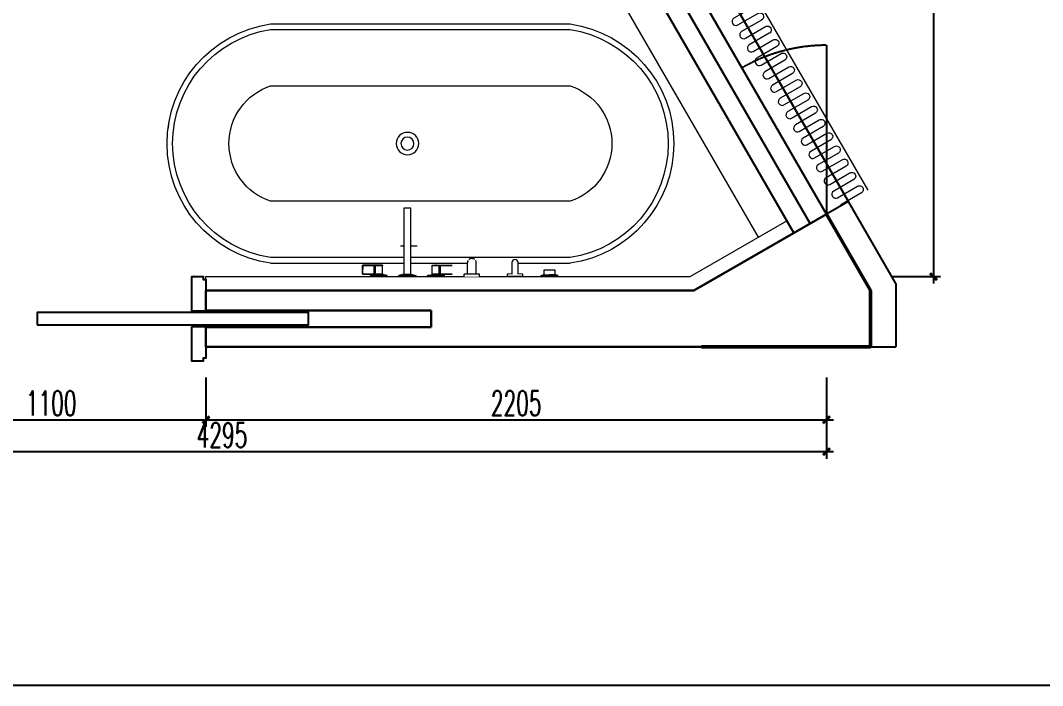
# Model space of a CAD drawing. Header units: inches. Extents: x 24920 to 61775, y 10942 to 38819.
# Drawn here: x 50175 to 53806, y 10942 to 13304 of the extents above; entities that cross this region are included whole.
import ezdxf

# ---------------------------------------------------------------- set-up
doc = ezdxf.new("R2010")
doc.units = ezdxf.units.IN
doc.header["$MEASUREMENT"] = 0
doc.header["$PDMODE"] = 1
for name, pattern in [('A02-03-G-MAIN-A4_B户型_设计区$0$DASH', [0.35, 0.25, -0.1]), ('DOT', [6.35, 0, -6.35]), ('DURCHGEHEND', [0])]:
    doc.linetypes.add(name, pattern=pattern)
for name, color, linetype, lineweight in [('002 Ex Walls', 3, 'Continuous', 30), ('012 New Walls', 2, 'Continuous', 30), ('015 Wall Finish 01', 8, 'Continuous', 9), ('032 Sanitry Ware', 1, 'Continuous', 5), ('041 Funiture Freestanding', 1, 'Continuous', 5), ('S10-G-WACO-A4栋墙柱SF_设计区$0$G_COL（墙柱）', 4, 'Continuous', 50), ('WALL-UNIT', 1, 'Continuous', 15)]:
    doc.layers.add(name, color=color, linetype=linetype, lineweight=lineweight)
for name, color, linetype in [('A02-03-G-MAIN-A4_B户型_设计区$0$A_FLOR(边缘)', 1, 'Continuous'), ('A02-03-G-MAIN-A4_B户型_设计区$0$A_HDWR(配件)', 1, 'Continuous'), ('A02-03-G-MAIN-A4_B户型_设计区$0$A_WINDOW(窗)', 1, 'Continuous')]:
    doc.layers.add(name, color=color, linetype=linetype)
doc.styles.add('DIM', font='simplex.shx', dxfattribs={"width": 0.6, "bigfont": 'extfont.shx'})
doc.dimstyles.new('1比25', dxfattribs={"dimscale": 25, "dimtxt": 3.5, "dimasz": 1, "dimexe": 1, "dimexo": 1, "dimgap": 0.6, "dimtad": 1, "dimdec": 0, "dimrnd": 5, "dimzin": 0, "dimdsep": 46, "dimtxsty": 'DIM', "dimblk": 'ARCHTICK', "dimcen": 0.09, "dimdle": 1, "dimclrd": 1, "dimclre": 1, "dimclrt": 1, "dimadec": 0, "dimazin": 0, "dimtfac": 1, "dimtdec": 0, "dimtix": 1, "dimtmove": 2, "dimatfit": 3, "dimldrblk": '引线箭头（自定义）', "dimfxl": 0, "dimtolj": 1, "dimtzin": 0, "dimarcsym": 0})

# ---------------------------------------------------------------- blocks, each defined once
blk = doc.blocks.new('A02-03-G-MAIN-A4_B户型_设计区$0$20200214.09120144')
at = {"layer": 'WALL-UNIT'}
blk.add_lwpolyline([(600, 119.6), (0, 119.6)], dxfattribs=at)
blk.add_lwpolyline([(600, 6.6, -0.762197), (574.7, 13.6), (574.7, 95.6, 1), (547.5, 95.6), (547.5, 13.6, -1), (520.3, 13.6), (520.3, 95.6, 1), (493.1, 95.6), (493.1, 13.6, -1), (465.9, 13.6), (465.9, 95.6, 1), (438.7, 95.6), (438.7, 13.6, -1), (411.5, 13.6), (411.5, 95.6, 1), (384.3, 95.6), (384.3, 13.6, -1), (357.1, 13.6), (357.1, 95.6, 1), (329.9, 95.6), (329.9, 13.6, -1), (302.7, 13.6), (302.7, 95.6, 1), (275.5, 95.6), (275.5, 13.6, -1), (248.3, 13.6), (248.3, 95.6, 1), (221.1, 95.6), (221.1, 13.6, -1), (193.9, 13.6), (193.9, 95.6, 1), (166.7, 95.6), (166.7, 13.6, -1), (139.5, 13.6), (139.5, 95.6, 1), (112.3, 95.6), (112.3, 13.6, -1), (85.1, 13.6), (85.1, 95.6, 1), (57.9, 95.6), (57.9, 13.6, -1), (30.7, 13.6), (30.7, 95.6, 1), (3.5, 95.6), (3.5, 13.6, -0.185846), (0, 4.5, -0.185846)], format="xyb", dxfattribs=at)
blk = doc.blocks.new('agape vieques bathub_plan')
at = {"linetype": 'DOT', "lineweight": 0, "ltscale": 80}
blk.add_wipeout([(25796.9, -45364.4), (24732.7, -45364.4), (24694.6, -45366.3), (24659.6, -45381.6), (24623.7, -45395.3), (24590.6, -45411.3), (24559.3, -45429.9), (24526.6, -45453.5), (24501.2, -45475.4), (24473.7, -45503.5), (24451.4, -45530.6), (24430.4, -45561.1), (24411.6, -45594.3), (24396.5, -45627.2), (24384.1, -45661.8), (24374.3, -45699), (24371.1, -45851.3), (24375.5, -45885.2), (24385.5, -45921.4), (24400.7, -45961.5), (24430.6, -46018.1), (24470.1, -46071.3), (24505.7, -46107.5), (24560.6, -46149.8), (24587.7, -46166), (24622.9, -46183.2), (24658.5, -46196.9), (24695, -46207.2), (24732.7, -46214.4), (25796.9, -46214.4), (25838.8, -46206.2), (25869, -46197.5), (25907.4, -46182.9), (25941, -46166.4), (25970.2, -46149), (25999.9, -46127.8), (26030.2, -46101.7), (26060.9, -46069.6), (26087.2, -46035.7), (26110.3, -45998.9), (26124.3, -45971.6), (26132.9, -45952), (26149.3, -45904.2), (26154.4, -45883.5), (26161.1, -45845.9), (26154.6, -45696.1), (26145.3, -45661.2), (26132.8, -45626.7), (26115.9, -45590.2), (26098, -45559.3), (26075.2, -45526.8), (26051.6, -45498.8), (26008.5, -45458), (25968.1, -45428.5), (25930.6, -45406.9), (25904.8, -45394.8), (25870.2, -45381.7), (25833.6, -45371.4)], dxfattribs=at)
for p, q in [((24733.8, -45364.4), (25041.1, -45364.4)), ((25041.1, -45364.4), (25398.3, -45364.4)), ((25398.3, -45364.4), (25798, -45364.4)), ((25219.7, -45395.3), (25219.7, -45450.6)), ((25194.9, -45426.4), (25254.2, -45426.4)), ((24733.8, -46214.4), (25041.1, -46214.4)), ((25041.1, -46214.4), (25398.3, -46214.4)), ((25398.3, -46214.4), (25798, -46214.4))]:
    blk.add_line(p, q)
blk.add_lwpolyline([(25798, -45384.4), (25398.3, -45384.4), (25041.1, -45384.4), (24733.8, -45384.4, 0.859259), (24733.8, -46194.4), (25041.1, -46194.4), (25398.3, -46194.4), (25798, -46194.4, 0.859259)], format="xyb", close=True)
at = {"color": 252}
blk.add_lwpolyline([(25798, -45584.4), (25398.3, -45584.4), (25041.1, -45584.4), (24733.8, -45584.4, 0.721951), (24733.8, -45994.4), (25041.1, -45994.4), (25398.3, -45994.4), (25798, -45994.4, 0.721951)], format="xyb", close=True, dxfattribs=at)
for centre, radius in [((25219.7, -45426.4), 13.5), ((25219.7, -45789.4), 40), ((25219.7, -45789.4), 23)]:
    blk.add_circle(centre, radius)
for centre, start, end in [((24795.2, -45789.4), 98.2226, 261.7774), ((25736.6, -45789.4), 278.2226, 81.7774)]:
    blk.add_arc(centre, 429.4, start, end)
blk = doc.blocks.new('A$C2C95617E')
blk.add_wipeout([(0, 30.2), (3.5, 30.2), (8.2, 12.5), (242.6, 12.5), (242.6, -12.5), (8.2, -12.5), (3.5, -30.2), (0, -30.2)])
for p, q in [((8.2, 12.5), (3.5, 30.2)), ((8.2, -12), (3.5, -30.2))]:
    blk.add_line(p, q)
at = {"color": 0}
blk.add_line((8.2, 12.5), (8.2, -12), dxfattribs=at)
blk.add_lwpolyline([(0, 30.2), (3.5, 30.2), (3.5, -30.2), (0, -30.2)], close=True, dxfattribs=at)
blk.add_lwpolyline([(8.2, -12.5), (242.6, -12.5), (242.6, 12.5), (8.2, 12.5)], close=True)
blk = doc.blocks.new('A$C56C47987')
at = {"rotation": 270}
blk.add_blockref('A$C2C95617E', (0, 0), dxfattribs=at)
for points in [[(-131.6, -0.2), (-131.5, -0.1), (-131.4, 0), (-71.9, 0), (-71.7, -0.1), (-71.6, -0.2), (-71.6, -3.6), (-71.7, -3.9), (-72, -4.1), (-88.9, -7.9), (-90.9, -8), (-91.3, -8.1), (-91.6, -8.3), (-91.8, -8.7), (-91.8, -9), (-88.6, -9), (-88.4, -9), (-88.2, -9.1), (-88.1, -9.3), (-88.1, -9.5), (-88.4, -39.7), (-88.5, -40), (-88.6, -40.1), (-88.7, -40.2), (-88.8, -40.2), (-158.7, -40.2), (-159, -40.1), (-159.2, -40), (-159.3, -39.9), (-159.3, -39.7), (-159.6, -9.5), (-159.6, -9.3), (-159.5, -9.1), (-159.3, -9), (-159.1, -9), (-159, -9), (-111.4, -9), (-111.4, -8.7), (-111.6, -8.3), (-111.9, -8.1), (-112.2, -8), (-112.4, -8), (-114.3, -7.9), (-131.2, -4.1), (-131.5, -3.9), (-131.6, -3.6)], [(131.6, -0.2), (131.5, -0.1), (131.4, 0), (71.9, 0), (71.7, -0.1), (71.6, -0.2), (71.6, -3.6), (71.7, -3.9), (72, -4.1), (88.9, -7.9), (90.9, -8), (91.3, -8.1), (91.6, -8.3), (91.8, -8.7), (91.8, -9), (88.6, -9), (88.4, -9), (88.2, -9.1), (88.1, -9.3), (88.1, -9.5), (88.4, -39.7), (88.5, -40), (88.6, -40.1), (88.7, -40.2), (88.8, -40.2), (158.7, -40.2), (159, -40.1), (159.2, -40), (159.3, -39.9), (159.3, -39.7), (159.6, -9.5), (159.6, -9.3), (159.5, -9.1), (159.3, -9), (159.1, -9), (159, -9), (111.3, -9), (111.4, -8.7), (111.6, -8.3), (111.9, -8.1), (112.2, -8), (112.4, -8), (114.3, -7.9), (131.2, -4.1), (131.5, -3.9), (131.6, -3.6)]]:
    blk.add_wipeout(points)
for points in [[(-131.4, 0), (-71.9, 0)], [(71.9, 0), (131.4, 0)], [(-88.6, -9), (-159.1, -9)], [(-88.1, -9.5), (-159, -9.5)], [(-131.6, -0.2), (-131.6, -3.6)], [(-131.6, -0.2), (-71.6, -0.2)], [(-131.6, -3.6), (-71.6, -3.6)], [(-131.2, -4.1), (-72, -4.1)], [(-131.2, -4.1), (-114.3, -7.9)], [(-117.8, -9), (-117.8, -40.2)], [(-114.3, -7.9), (-88.9, -7.9)], [(-113.9, -8), (-89.3, -8)], [(-113, -9), (-113, -9), (-113, -9), (-113, -9), (-113, -9), (-113.1, -9), (-113.1, -9), (-113.1, -9), (-113.1, -9), (-113.1, -9), (-113.1, -9), (-113.1, -9), (-113.1, -9), (-113.2, -9), (-113.2, -9), (-113.2, -9.1), (-113.2, -9.1), (-113.2, -9.1), (-113.2, -9.1), (-113.2, -9.1), (-113.2, -9.1), (-113.3, -9.1), (-113.3, -9.1), (-113.3, -9.1), (-113.3, -9.1), (-113.3, -9.1), (-113.3, -9.2), (-113.3, -9.2), (-113.3, -9.2), (-113.3, -9.2), (-113.4, -9.2), (-113.4, -9.2), (-113.4, -9.2), (-113.4, -9.3), (-113.4, -9.3), (-113.4, -9.3), (-113.4, -9.3), (-113.4, -9.3), (-113.4, -9.3), (-113.4, -9.3), (-113.4, -9.4), (-113.4, -9.4), (-113.4, -9.4), (-113.4, -9.4), (-113.4, -9.4), (-113.4, -9.4), (-113.4, -9.5), (-113.4, -9.5), (-113.4, -9.5), (-113.4, -9.5)], [(-113.4, -9.5), (-113.2, -39.6)], [(-72, -4.1), (-88.9, -7.9)], [(-88.1, -9.5), (-88.4, -39.7)], [(-71.6, -0.2), (-71.6, -3.6)], [(71.6, -0.2), (131.6, -0.2)], [(71.6, -0.2), (71.6, -3.6)], [(71.6, -3.6), (131.6, -3.6)], [(72, -4.1), (88.9, -7.9)], [(72, -4.1), (131.2, -4.1)], [(159, -9.5), (88.1, -9.5)], [(88.1, -9.5), (88.4, -39.7)], [(159.1, -9), (88.6, -9)], [(88.9, -7.9), (114.3, -7.9)], [(89.3, -8), (113.9, -8)], [(113, -9), (113, -9), (113, -9), (113, -9), (113, -9), (113.1, -9), (113.1, -9), (113.1, -9), (113.1, -9), (113.1, -9), (113.1, -9), (113.1, -9), (113.1, -9), (113.2, -9), (113.2, -9), (113.2, -9.1), (113.2, -9.1), (113.2, -9.1), (113.2, -9.1), (113.2, -9.1), (113.2, -9.1), (113.3, -9.1), (113.3, -9.1), (113.3, -9.1), (113.3, -9.1), (113.3, -9.1), (113.3, -9.2), (113.3, -9.2), (113.3, -9.2), (113.3, -9.2), (113.4, -9.2), (113.4, -9.2), (113.4, -9.2), (113.4, -9.3), (113.4, -9.3), (113.4, -9.3), (113.4, -9.3), (113.4, -9.3), (113.4, -9.3), (113.4, -9.3), (113.4, -9.4), (113.4, -9.4), (113.4, -9.4), (113.4, -9.4), (113.4, -9.4), (113.4, -9.4), (113.4, -9.5), (113.4, -9.5), (113.4, -9.5), (113.4, -9.5)], [(113.4, -9.5), (113.2, -39.6)], [(131.2, -4.1), (114.3, -7.9)], [(117.8, -9), (117.8, -40.2)], [(131.6, -0.2), (131.6, -3.6)], [(158.7, -39.7), (158.8, -36.7), (158.8, -33.6), (158.8, -30.6), (158.8, -27.6), (158.9, -24.6), (158.9, -21.6), (158.9, -18.6), (158.9, -15.5), (159, -12.5), (159, -9.5)], [(159, -9), (159, -9.5)], [(159, -9), (159, -9), (159, -9), (159, -9), (159.1, -9), (159.1, -9), (159.1, -9), (159.1, -9), (159.1, -9), (159.1, -9), (159.2, -9), (159.2, -9), (159.2, -9), (159.2, -9), (159.2, -9.1), (159.2, -9.1), (159.2, -9.1), (159.3, -9.1), (159.3, -9.1), (159.3, -9.1), (159.3, -9.1), (159.3, -9.1), (159.3, -9.1), (159.3, -9.1), (159.3, -9.1), (159.4, -9.2), (159.4, -9.2), (159.4, -9.2), (159.4, -9.2), (159.4, -9.2), (159.4, -9.2), (159.4, -9.2), (159.4, -9.3), (159.4, -9.3), (159.4, -9.3), (159.5, -9.3), (159.5, -9.3), (159.5, -9.3), (159.5, -9.3), (159.5, -9.4), (159.5, -9.4), (159.5, -9.4), (159.5, -9.4), (159.5, -9.4), (159.5, -9.4), (159.5, -9.5), (159.5, -9.5), (159.5, -9.5), (159.5, -9.5)], [(159.5, -9.5), (159.5, -9.5), (159.5, -9.5), (159.5, -9.5), (159.5, -9.5), (159.4, -9.5), (159.4, -9.5), (159.4, -9.5), (159.4, -9.5), (159.3, -9.5), (159.3, -9.5), (159.3, -9.5), (159.2, -9.5), (159.2, -9.5), (159.1, -9.5), (159.1, -9.5), (159, -9.5), (159, -9.5)], [(159.2, -39.7), (159.3, -36.7), (159.3, -33.6), (159.3, -30.6), (159.3, -27.6), (159.4, -24.6), (159.4, -21.6), (159.4, -18.6), (159.4, -15.5), (159.5, -12.5), (159.5, -9.5)], [(159.6, -9.5), (159.3, -39.7)], [(159.6, -9.5), (159.5, -9.5)], [(-88.9, -40.2), (-158.8, -40.2)], [(-117.8, -39.7), (-158.7, -39.7)], [(-117.8, -40.2), (-158.7, -40.2)], [(-113.2, -39.6), (-113.6, -39.7), (-114, -39.7), (-114.2, -39.7), (-114.7, -39.7), (-115.1, -39.7), (-115.5, -39.7), (-116, -39.7), (-116.4, -39.7), (-116.9, -39.7), (-117.4, -39.7), (-117.8, -39.7)], [(-112.8, -40.1), (-113.2, -40.2), (-113.7, -40.2), (-113.9, -40.2), (-114.4, -40.2), (-114.9, -40.2), (-115.3, -40.2), (-115.8, -40.2), (-116.3, -40.2), (-116.8, -40.2), (-117.3, -40.2), (-117.8, -40.2)], [(-88.4, -39.7), (-88.4, -39.7), (-88.4, -39.7), (-88.4, -39.7), (-88.4, -39.7), (-88.4, -39.7), (-88.4, -39.7), (-88.4, -39.7), (-88.5, -39.7), (-88.5, -39.7), (-88.5, -39.7), (-88.6, -39.7), (-88.8, -39.7), (-88.9, -39.7), (-89.1, -39.7), (-89.3, -39.7), (-89.5, -39.7), (-90, -39.6), (-90.5, -39.6), (-91.1, -39.6), (-91.9, -39.6), (-92.6, -39.6), (-93.5, -39.6), (-94.3, -39.6), (-96.3, -39.6), (-98.3, -39.5), (-100.5, -39.5), (-102.6, -39.5), (-104.8, -39.5), (-106.9, -39.6), (-108, -39.6), (-110.5, -39.6), (-110.7, -39.6), (-113.2, -39.6)], [(-113.2, -39.6), (-113.2, -39.7), (-113.2, -39.7), (-113.2, -39.7), (-113.2, -39.7), (-113.2, -39.7), (-113.2, -39.7), (-113.2, -39.8), (-113.2, -39.8), (-113.2, -39.8), (-113.2, -39.8), (-113.2, -39.8), (-113.2, -39.8), (-113.2, -39.8), (-113.2, -39.9), (-113.1, -39.9), (-113.1, -39.9), (-113.1, -39.9), (-113.1, -39.9), (-113.1, -39.9), (-113.1, -39.9), (-113.1, -40), (-113.1, -40), (-113.1, -40), (-113.1, -40), (-113.1, -40), (-113.1, -40), (-113, -40), (-113, -40), (-113, -40.1), (-113, -40.1), (-113, -40.1), (-113, -40.1), (-113, -40.1), (-113, -40.1), (-112.9, -40.1), (-112.9, -40.1), (-112.9, -40.1), (-112.9, -40.1), (-112.9, -40.1), (-112.9, -40.1), (-112.9, -40.1), (-112.8, -40.1), (-112.8, -40.1), (-112.8, -40.1), (-112.8, -40.1), (-112.8, -40.1), (-112.8, -40.1), (-112.8, -40.1)], [(-88.9, -40.2), (-89, -40.2), (-89.6, -40.2), (-90.4, -40.1), (-91.5, -40.1), (-93, -40.1), (-94.6, -40.1), (-96, -40.1), (-98.4, -40), (-100.2, -40), (-102.6, -40), (-104.3, -40), (-106.7, -40), (-108, -40.1), (-110.4, -40.1), (-112.8, -40.1)], [(-103.7, -40.2), (-103.7, -40.2)], [(-103.7, -40.2), (-103.2, -40.2)], [(-103.2, -40.2), (-103.2, -40.2)], [(-103.2, -40.2), (-100, -40.2)], [(-100, -40.2), (-100, -40.2)], [(-100, -40.2), (-99.5, -40.2)], [(-99.5, -40.2), (-99.5, -40.2)], [(-88.4, -39.7), (-88.4, -39.7), (-88.4, -39.8), (-88.4, -39.9), (-88.4, -39.9), (-88.5, -40), (-88.5, -40), (-88.5, -40.1), (-88.6, -40.1), (-88.6, -40.1), (-88.7, -40.2), (-88.8, -40.2), (-88.8, -40.2), (-88.9, -40.2)], [(113.2, -39.6), (113, -39.6), (110.5, -39.6), (109.3, -39.6), (106.9, -39.6), (105.1, -39.5), (102.6, -39.5), (100.5, -39.5), (98.3, -39.5), (96.3, -39.6), (94.3, -39.6), (92.6, -39.6), (91.1, -39.6), (90.5, -39.6), (90, -39.6), (89.5, -39.7), (89.1, -39.7), (88.8, -39.7), (88.5, -39.7), (88.5, -39.7), (88.4, -39.7), (88.4, -39.7), (88.4, -39.7)], [(88.9, -40.2), (88.8, -40.2), (88.8, -40.2), (88.7, -40.2), (88.6, -40.1), (88.6, -40.1), (88.5, -40.1), (88.5, -40), (88.5, -40), (88.4, -39.9), (88.4, -39.9), (88.4, -39.8), (88.4, -39.7), (88.4, -39.7)], [(88.9, -40.2), (88.9, -40.2)], [(88.9, -40.2), (158.8, -40.2)], [(103.5, -40.2), (103.3, -40.2), (103.1, -40.2), (102.9, -40.2), (102.6, -40.2), (102.4, -40.2), (102.1, -40.2), (101.9, -40.2), (101.6, -40.2), (101.3, -40.2), (101.1, -40.2), (100.8, -40.2), (100.6, -40.2), (100.4, -40.2), (100.3, -40.2), (100.1, -40.2), (100.1, -40.2), (100, -40.2), (100, -40.2), (99.9, -40.2), (99.9, -40.2), (99.9, -40.2), (99.9, -40.2), (99.9, -40.2), (99.9, -40.2), (99.9, -40.2), (99.9, -40.2), (99.9, -40.2), (99.9, -40.2), (99.9, -40.2), (100, -40.2), (100, -40.2), (100.1, -40.2), (100.1, -40.2), (100.3, -40.2), (100.4, -40.2), (100.6, -40.2), (100.8, -40.2), (101, -40.2), (101.2, -40.2), (101.3, -40.2), (101.4, -40.2), (101.5, -40.2), (101.6, -40.2), (101.7, -40.2), (101.8, -40.2), (101.9, -40.2), (101.9, -40.2), (102.1, -40.2), (102.3, -40.2), (102.5, -40.2), (102.8, -40.2), (103.1, -40.2), (103.3, -40.2), (103.5, -40.2)], [(103.8, -40.2), (103.8, -40.2), (103.8, -40.2), (103.7, -40.2), (103.7, -40.2), (103.7, -40.2), (103.6, -40.2), (103.6, -40.2), (103.6, -40.2), (103.5, -40.2), (103.5, -40.2)], [(113.2, -39.6), (113.2, -39.7), (113.2, -39.7), (113.2, -39.7), (113.2, -39.7), (113.2, -39.7), (113.2, -39.7), (113.2, -39.8), (113.2, -39.8), (113.2, -39.8), (113.2, -39.8), (113.2, -39.8), (113.2, -39.8), (113.2, -39.8), (113.2, -39.9), (113.1, -39.9), (113.1, -39.9), (113.1, -39.9), (113.1, -39.9), (113.1, -39.9), (113.1, -39.9), (113.1, -40), (113.1, -40), (113.1, -40), (113.1, -40), (113.1, -40), (113.1, -40), (113, -40), (113, -40), (113, -40.1), (113, -40.1), (113, -40.1), (113, -40.1), (113, -40.1), (113, -40.1), (112.9, -40.1), (112.9, -40.1), (112.9, -40.1), (112.9, -40.1), (112.9, -40.1), (112.9, -40.1), (112.9, -40.1), (112.8, -40.1), (112.8, -40.1), (112.8, -40.1), (112.8, -40.1), (112.8, -40.1), (112.8, -40.1), (112.8, -40.1)], [(117.8, -40.2), (117.4, -40.2), (116.9, -40.2), (116.4, -40.2), (115.9, -40.2), (115.4, -40.2), (114.9, -40.2), (114.7, -40.2), (114.2, -40.2), (113.7, -40.2), (113.2, -40.2), (112.8, -40.1)], [(117.8, -39.7), (117.4, -39.7), (117, -39.7), (116.5, -39.7), (116.1, -39.7), (115.6, -39.7), (115.1, -39.7), (115, -39.7), (114.5, -39.7), (114, -39.7), (113.6, -39.7), (113.2, -39.6)], [(158.7, -39.7), (117.8, -39.7)], [(158.7, -40.2), (117.8, -40.2)], [(158.7, -39.7), (158.7, -40.2)], [(159.2, -39.7), (159.2, -39.7), (159.2, -39.7), (159.2, -39.7), (159.2, -39.7), (159.2, -39.7), (159.2, -39.7), (159.2, -39.7), (159.1, -39.7), (159.1, -39.7), (159.1, -39.7), (159, -39.7), (159, -39.7), (158.9, -39.7), (158.9, -39.7), (158.8, -39.7), (158.8, -39.7), (158.7, -39.7)], [(159.2, -39.7), (159.2, -39.7), (159.2, -39.7), (159.2, -39.7), (159.2, -39.7), (159.2, -39.8), (159.2, -39.8), (159.2, -39.8), (159.2, -39.8), (159.2, -39.8), (159.2, -39.8), (159.2, -39.9), (159.2, -39.9), (159.2, -39.9), (159.2, -39.9), (159.2, -39.9), (159.2, -39.9), (159.2, -39.9), (159.2, -40), (159.1, -40), (159.1, -40), (159.1, -40), (159.1, -40), (159.1, -40), (159.1, -40), (159.1, -40), (159.1, -40.1), (159.1, -40.1), (159, -40.1), (159, -40.1), (159, -40.1), (159, -40.1), (159, -40.1), (159, -40.1), (159, -40.1), (159, -40.1), (158.9, -40.1), (158.9, -40.1), (158.9, -40.1), (158.9, -40.2), (158.9, -40.2), (158.9, -40.2), (158.8, -40.2), (158.8, -40.2), (158.8, -40.2), (158.8, -40.2), (158.8, -40.2), (158.8, -40.2), (158.7, -40.2)], [(158.8, -40.2), (158.7, -40.2)], [(159.3, -39.7), (159.2, -39.7)]]:
    blk.add_lwpolyline(points)
for points in [[(-131.5, -0.1), (-131.5, 0), (-131.4, 0), (-131.4, 0)], [(-71.9, 0), (-71.8, 0), (-71.7, 0), (-71.7, -0.1)], [(71.6, -0.2), (71.6, -0.1), (71.7, 0), (71.9, 0)], [(131.4, 0), (131.5, 0), (131.6, -0.1), (131.6, -0.2)], [(-131.6, -0.2), (-131.6, -0.2), (-131.6, -0.1), (-131.5, -0.1)], [(-131.2, -4.1), (-131.4, -4), (-131.6, -3.8), (-131.6, -3.6)], [(-113.9, -8), (-114, -8), (-114.2, -8), (-114.3, -7.9)], [(-112.4, -8), (-111.8, -8), (-111.4, -8.4), (-111.4, -9)], [(-91.9, -9), (-91.9, -8.4), (-91.4, -8), (-90.9, -8)], [(-88.9, -7.9), (-89, -8), (-89.2, -8), (-89.3, -8)], [(-88.2, -9.1), (-88.3, -9.1), (-88.5, -9), (-88.6, -9)], [(-88.1, -9.5), (-88.1, -9.4), (-88.2, -9.2), (-88.2, -9.1)], [(-71.6, -3.6), (-71.6, -3.8), (-71.8, -4), (-72, -4.1)], [(-71.7, -0.1), (-71.6, -0.1), (-71.6, -0.2), (-71.6, -0.2)], [(72, -4.1), (71.8, -4), (71.6, -3.8), (71.6, -3.6)], [(88.1, -9.5), (88.1, -9.4), (88.2, -9.2), (88.2, -9.1)], [(88.2, -9.1), (88.3, -9.1), (88.5, -9), (88.6, -9)], [(89.3, -8), (89.2, -8), (89, -8), (88.9, -7.9)], [(90.8, -8), (91.4, -8), (91.9, -8.4), (91.9, -9)], [(111.3, -9), (111.3, -8.4), (111.8, -8), (112.4, -8)], [(114.3, -7.9), (114.2, -8), (114, -8), (113.9, -8)], [(131.6, -3.6), (131.6, -3.8), (131.4, -4), (131.2, -4.1)], [(159.5, -9.1), (159.4, -9.1), (159.2, -9), (159.1, -9)], [(159.6, -9.5), (159.6, -9.4), (159.5, -9.2), (159.5, -9.1)], [(88.9, -40.2), (96.8, -40), (104.8, -40), (112.8, -40.1)], [(159.3, -39.7), (159.3, -40), (159.1, -40.2), (158.8, -40.2)]]:
    blk.add_open_spline(points, degree=3)
blk = doc.blocks.new('_ArchTick')
at = {"color": 0, "linetype": 'ByBlock', "const_width": 0.4}
blk.add_lwpolyline([(-0.5, -0.5), (0.5, 0.5)], dxfattribs=at)
blk = doc.blocks.new('*D1425')
at = {"color": 1, "lineweight": -2, "transparency": 16777216}
for p, q in [((-14110.8, 16801.5), (-14110.8, 16976.5)), ((-12950.4, 16801.5), (-12950.4, 16976.5)), ((-14135.8, 16951.5), (-12925.4, 16951.5))]:
    blk.add_line(p, q, dxfattribs=at)
at = {"layer": 'Defpoints', "color": 0, "transparency": 16777216}
for p in [(-12950.4, 16951.5), (-14110.8, 16516.4), (-12950.4, 14506.2)]:
    blk.add_point(p, dxfattribs=at)
at = {"color": 1, "lineweight": -2, "transparency": 16777216, "xscale": 25, "yscale": 25, "zscale": 25, "rotation": 180}
blk.add_blockref('_ArchTick', (-14110.8, 16951.5), dxfattribs=at)
at = {"color": 1, "lineweight": -2, "transparency": 16777216, "xscale": 25, "yscale": 25, "zscale": 25}
blk.add_blockref('_ArchTick', (-12950.4, 16951.5), dxfattribs=at)
at = {"color": 1, "transparency": 16777216, "insert": (-13530.6, 17010.2), "char_height": 87.5, "attachment_point": 5, "style": 'DIM'}
blk.add_mtext('\\A1;1160', dxfattribs=at)
blk = doc.blocks.new('引线箭头（自定义）')
at = {"linetype": 'ByBlock', "lineweight": -2}
h = blk.add_hatch(color=8, dxfattribs=at)
h.dxf.hatch_style = 1
h.paths.add_polyline_path([(-1.2, -0.96), (-0.31, 0), (-1.2, 0.96), (-0.91, 1.21), (0, 0), (-0.91, -1.21)])
at = {"color": 0, "linetype": 'ByBlock', "lineweight": -2}
blk.add_line((-0.31, 0), (-4.75, 0), dxfattribs=at)
blk.add_lwpolyline([(-1.2, -0.96), (-0.31, 0), (-1.2, 0.96), (-0.91, 1.21), (0, 0), (-0.91, -1.21)], close=True, dxfattribs=at)
blk = doc.blocks.new('*D1431')
at = {"color": 1, "lineweight": -2, "transparency": 16777216}
for p, q in [((-16012.5, 14007.8), (-16012.5, 13832.8)), ((-14912.6, 14007.8), (-14912.6, 13832.8)), ((-16037.5, 13857.8), (-14887.6, 13857.8))]:
    blk.add_line(p, q, dxfattribs=at)
at = {"layer": 'Defpoints', "color": 0, "transparency": 16777216}
for p in [(-14912.6, 14281.4), (-16012.5, 14116.4), (-14912.6, 13857.8)]:
    blk.add_point(p, dxfattribs=at)
at = {"color": 1, "lineweight": -2, "transparency": 16777216, "xscale": 25, "yscale": 25, "zscale": 25, "rotation": 180}
blk.add_blockref('_ArchTick', (-16012.5, 13857.8), dxfattribs=at)
at = {"color": 1, "lineweight": -2, "transparency": 16777216, "xscale": 25, "yscale": 25, "zscale": 25}
blk.add_blockref('_ArchTick', (-14912.6, 13857.8), dxfattribs=at)
at = {"color": 1, "transparency": 16777216, "insert": (-15462.5, 13916.5), "char_height": 87.5, "attachment_point": 5, "style": 'DIM'}
blk.add_mtext('\\A1;1100', dxfattribs=at)
blk = doc.blocks.new('*D1432')
at = {"color": 1, "lineweight": -2, "transparency": 16777216}
for p, q in [((-14912.6, 14007.8), (-14912.6, 13832.8)), ((-12708.8, 14007.8), (-12708.8, 13832.8)), ((-14937.6, 13857.8), (-12683.8, 13857.8))]:
    blk.add_line(p, q, dxfattribs=at)
at = {"layer": 'Defpoints', "color": 0, "transparency": 16777216}
for p in [(-12708.8, 14588), (-14912.6, 14281.4), (-12708.8, 13857.8)]:
    blk.add_point(p, dxfattribs=at)
at = {"color": 1, "lineweight": -2, "transparency": 16777216, "xscale": 25, "yscale": 25, "zscale": 25, "rotation": 180}
blk.add_blockref('_ArchTick', (-14912.6, 13857.8), dxfattribs=at)
at = {"color": 1, "lineweight": -2, "transparency": 16777216, "xscale": 25, "yscale": 25, "zscale": 25}
blk.add_blockref('_ArchTick', (-12708.8, 13857.8), dxfattribs=at)
at = {"color": 1, "transparency": 16777216, "insert": (-13810.7, 13916.5), "char_height": 87.5, "attachment_point": 5, "style": 'DIM'}
blk.add_mtext('\\A1;2205', dxfattribs=at)
blk = doc.blocks.new('*D1433')
at = {"color": 1, "lineweight": -2, "transparency": 16777216}
for p, q in [((-17002.5, 13894.4), (-17002.5, 13719.4)), ((-12708.8, 13894.4), (-12708.8, 13719.4)), ((-12683.8, 13744.4), (-17027.5, 13744.4))]:
    blk.add_line(p, q, dxfattribs=at)
at = {"layer": 'Defpoints', "color": 0, "transparency": 16777216}
for p in [(-17002.5, 13920.3), (-12708.8, 13920.3), (-17002.5, 13744.4)]:
    blk.add_point(p, dxfattribs=at)
at = {"color": 1, "lineweight": -2, "transparency": 16777216, "xscale": 25, "yscale": 25, "zscale": 25, "rotation": 180}
blk.add_blockref('_ArchTick', (-17002.5, 13744.4), dxfattribs=at)
at = {"color": 1, "lineweight": -2, "transparency": 16777216, "xscale": 25, "yscale": 25, "zscale": 25}
blk.add_blockref('_ArchTick', (-12708.8, 13744.4), dxfattribs=at)
at = {"color": 1, "transparency": 16777216, "insert": (-14855.7, 13803.2), "char_height": 87.5, "attachment_point": 5, "style": 'DIM'}
blk.add_mtext('\\A1;4295', dxfattribs=at)
blk = doc.blocks.new('*D1436')
at = {"color": 1, "lineweight": -2, "transparency": 16777216}
for p, q in [((-12328.3, 16541.4), (-12328.3, 14341.4)), ((-12478.3, 16516.4), (-12303.3, 16516.4)), ((-12478.3, 14366.4), (-12303.3, 14366.4))]:
    blk.add_line(p, q, dxfattribs=at)
at = {"layer": 'Defpoints', "color": 0, "transparency": 16777216}
for p in [(-14110.8, 16516.4), (-14136.7, 14366.4), (-12328.3, 14366.4)]:
    blk.add_point(p, dxfattribs=at)
at = {"color": 1, "lineweight": -2, "transparency": 16777216, "xscale": 25, "yscale": 25, "zscale": 25}
for p, rotation in [((-12328.3, 16516.4), 90), ((-12328.3, 14366.4), 270)]:
    blk.add_blockref('_ArchTick', p, dxfattribs=dict(at, rotation=rotation))
at = {"color": 1, "transparency": 16777216, "insert": (-12387.1, 15441.4), "char_height": 87.5, "attachment_point": 5, "rotation": 90, "style": 'DIM'}
blk.add_mtext('\\A1;2150', dxfattribs=at)
blk = doc.blocks.new('A$C7bde2990')
at = {"color": 1}
blk.add_line((5122.8, 397), (5212.8, 397), dxfattribs=at)
for points in [[(2712.8, 524), (2712.8, 647), (2752.8, 647), (2752.8, 637), (2762.8, 637), (2762.8, 524)], [(2162.8, 475), (3126.8, 475), (3126.8, 519), (2162.8, 519)]]:
    blk.add_lwpolyline(points, close=True, dxfattribs=at)
blk.add_lwpolyline([(2712.8, 470), (2762.8, 470), (2762.8, 357), (2752.8, 357), (2752.8, 347), (2712.8, 347), (2712.8, 470)], dxfattribs=at)
at = {"layer": '002 Ex Walls'}
for p, q in [((4966.6, 868.6), (4522.8, 612.3)), ((5122.8, 597.9), (4966.6, 868.6)), ((4922.8, 397), (4522.8, 397))]:
    blk.add_line(p, q, dxfattribs=at)
at = {"layer": '012 New Walls', "color": 4}
for p, q in [((2762.8, 527), (3562.8, 527)), ((3562.8, 467), (3562.8, 527)), ((2762.8, 467), (3562.8, 467))]:
    blk.add_line(p, q, dxfattribs=at)
for points in [[(2762.8, 527), (2762.8, 597), (4496.2, 597), (4966.6, 868.5)], [(4522.8, 397), (2762.8, 397), (2762.8, 467)]]:
    blk.add_lwpolyline(points, dxfattribs=at)
at = {"layer": '015 Wall Finish 01', "ltscale": 10}
blk.add_lwpolyline([(2762.8, 527), (2762.8, 647), (4482.8, 647), (4826.2, 845.2)], dxfattribs=at)
at = {"layer": '032 Sanitry Ware', "linetype": 'DURCHGEHEND'}
for p, q in [((3887.3, 655.2), (3833.6, 655.2)), ((3733.5, 647), (3679.2, 647)), ((3733.5, 647), (3734.3, 647))]:
    blk.add_line(p, q, dxfattribs=at)
blk.add_polyline3d([(3701.4, 710.8, 0), (3701.4, 710.8, 0), (3701.5, 710.8, 0), (3701.5, 710.8, 0), (3701.5, 710.8, 0), (3701.6, 710.9, 0), (3701.6, 710.9, 0), (3701.7, 710.9, 0), (3701.7, 710.9, 0), (3701.7, 710.9, 0), (3701.7, 710.9, 0), (3701.8, 710.9, 0), (3701.8, 710.9, 0), (3701.8, 710.9, 0), (3701.9, 711, 0), (3701.9, 711, 0), (3701.9, 711, 0), (3702, 711, 0), (3702, 711, 0), (3702, 711, 0), (3702.1, 711, 0), (3702.1, 711, 0), (3702.1, 711, 0), (3702.1, 711, 0), (3702.1, 711, 0)], dxfattribs=at)
blk.add_circle((3706.9, 696.9), 14.5, dxfattribs=at)
blk.add_arc((3733.5, 654.4), 0.799, 0, 90, dxfattribs=at)
at = {"layer": 'A02-03-G-MAIN-A4_B户型_设计区$0$A_FLOR(边缘)'}
blk.add_line((5044.5, 913.5), (4144.7, 2472.5), dxfattribs=at)
at = {"layer": 'A02-03-G-MAIN-A4_B户型_设计区$0$A_HDWR(配件)'}
for p, q in [((5044.5, 913.6), (4966.6, 868.6)), ((5212.8, 622), (5044.5, 913.6))]:
    blk.add_line(p, q, dxfattribs=at)
at = {"layer": 'A02-03-G-MAIN-A4_B户型_设计区$0$A_HDWR(配件)', "color": 1}
blk.add_line((5212.8, 622), (5212.8, 397), dxfattribs=at)
at = {"layer": 'A02-03-G-MAIN-A4_B户型_设计区$0$A_WINDOW(窗)'}
for p, q in [((4966.6, 868.6), (4066.8, 2427.5)), ((4851.2, 801.9), (3951.3, 2360.8)), ((4908.8, 835.2), (4009, 2394.1))]:
    blk.add_line(p, q, dxfattribs=at)
at = {"layer": 'A02-03-G-MAIN-A4_B户型_设计区$0$A_WINDOW(窗)', "linetype": 'A02-03-G-MAIN-A4_B户型_设计区$0$DASH'}
blk.add_line((4966.7, 1468.6, 0), (4966.6, 868.6), dxfattribs=at)
blk.add_arc((4966.6, 868.6, 0), 600, 89.994, 119.994, dxfattribs=at)
at = {"layer": 'S10-G-WACO-A4栋墙柱SF_设计区$0$G_COL（墙柱）'}
for p, q in [((4966.6, 868.5), (5122.8, 597.9)), ((5122.8, 597.9), (5122.8, 397)), ((5122.8, 397), (4522.8, 397))]:
    blk.add_line(p, q, dxfattribs=at)
at = {"xscale": -1, "rotation": 300.0000738838211}
for p in [(4709.9, 1413.2, 0), (5009.9, 893.5, 0)]:
    blk.add_blockref('A02-03-G-MAIN-A4_B户型_设计区$0$20200214.09120144', p, dxfattribs=at)
for base, p1, p2, picture, middle in [((2762.8, 138.3), (1662.8, 397), (2762.8, 562), '*D1431', (2212.8, 197.1)), ((672.8, 25), (4966.6, 200.8), (672.8, 200.8), '*D1433', (2819.7, 83.7))]:
    dim = blk.add_linear_dim(base=base, p1=p1, p2=p2, dimstyle='1比25')
    dim.commit()
    dim.dimension.update_dxf_attribs({"geometry": picture, "text_midpoint": middle, "insert": (17675.3, -13719.4)})
blk.add_wipeout([(3182.6, 297), (3942.6, 297), (3942.6, 347), (3182.6, 347)]).dxf.layer = '041 Funiture Freestanding'
at = {"layer": '032 Sanitry Ware', "lineweight": 0, "xscale": -1, "rotation": 180}
blk.add_blockref('agape vieques bathub_plan', (-21741.4, -44670.1), dxfattribs=at)
at = {"linetype": 'DURCHGEHEND'}
blk.add_wipeout([(4013, 647), (4013, 650.7), (4005.5, 653), (4003.3, 653), (4003.3, 669.5), (3962.7, 669.5), (3962.7, 653), (3960.4, 653), (3953, 650.7), (3953, 647)], dxfattribs=at).dxf.layer = '032 Sanitry Ware'
at = {"layer": '015 Wall Finish 01', "color": 1, "ltscale": 10}
blk.add_line((4724.9, 786.8), (3850.1, 2302.4), dxfattribs=at)
at = {"layer": '032 Sanitry Ware', "linetype": 'DURCHGEHEND'}
for points in [[(4003.3, 653), (4003.3, 669.5), (3962.7, 669.5), (3962.7, 653)], [(3953, 647), (3953, 650.7), (4013, 650.7), (4013, 647)]]:
    blk.add_lwpolyline(points, close=True, dxfattribs=at)
for points in [[(3953, 650.7), (3960.4, 653), (3983, 653)], [(4013, 650.7), (4005.5, 653), (3983, 653)]]:
    blk.add_lwpolyline(points, dxfattribs=at)
at = {"layer": '032 Sanitry Ware', "rotation": 180}
blk.add_blockref('A$C56C47987', (3478.2, 647), dxfattribs=at)
at = {"linetype": 'DURCHGEHEND'}
blk.add_wipeout([(3706.4, 686.5), (3706.4, 707.5), (3860.3, 707.5), (3860.4, 686.5)], dxfattribs=at).dxf.layer = '032 Sanitry Ware'
dim = blk.add_linear_dim(base=(4724.9, 3232), p1=(3564.5, 2796.9), p2=(4724.9, 786.8), dimstyle='1比25')
dim.commit()
dim.dimension.update_dxf_attribs({"geometry": '*D1425', "text_midpoint": (4144.7, 3290.8), "insert": (17675.3, -13719.4)})
at = {"linetype": 'DOT', "lineweight": 0, "ltscale": 100}
for points in [[(3679.2, 647), (3734.3, 647), (3734.3, 654.4), (3734.1, 655), (3733.5, 655.2), (3722.6, 655.2), (3722.6, 696.1), (3721, 703), (3719.8, 703.3), (3717.3, 706.9), (3714.2, 710.2), (3706.7, 712.5), (3700.7, 710.4), (3697.6, 708.5), (3696.3, 706.8), (3693.4, 703.4), (3693.2, 703.4), (3691.1, 696.1), (3691.1, 655.2), (3680, 655.2), (3679.5, 655), (3679.2, 654.4)], [(3832.8, 647), (3887.9, 647), (3887.9, 654.4), (3887.7, 655), (3887.1, 655.2), (3871.2, 655.2), (3871.2, 696.6), (3868.2, 704.1), (3860.3, 707.5), (3852.2, 703.9), (3849.4, 696.6), (3849.4, 655.2), (3833.6, 655.2), (3833.1, 655), (3832.8, 654.4)]]:
    blk.add_wipeout(points, dxfattribs=at).dxf.layer = '032 Sanitry Ware'
at = {"layer": '032 Sanitry Ware', "linetype": 'DURCHGEHEND'}
for p, q in [((3691.1, 696.1), (3691.1, 655.2)), ((3693.8, 703.3), (3693.4, 702.6)), ((3693.9, 703.3), (3693.8, 703.3)), ((3719.9, 703.3), (3719.8, 703.3)), ((3720.3, 702.6), (3719.9, 703.3)), ((3722.6, 655.2), (3722.6, 696.1)), ((3849.4, 696.6), (3849.4, 655.2)), ((3871.2, 655.2), (3871.2, 696.6)), ((3679.2, 654.4), (3679.2, 647)), ((3733.5, 655.2), (3680, 655.2)), ((3734.3, 647), (3734.3, 654.4)), ((3832.8, 654.4), (3832.8, 647)), ((3887.9, 647), (3887.9, 654.4)), ((3679.2, 647), (3680, 647)), ((3832.8, 647), (3833.6, 647)), ((3887.9, 647), (3833.6, 647)), ((3887.1, 647), (3887.9, 647))]:
    blk.add_line(p, q, dxfattribs=at)
for points in [[(3698, 709, 0), (3698, 709, 0), (3698, 709, 0), (3698, 709, 0), (3698, 709, 0), (3698.1, 709.1, 0), (3698.1, 709.1, 0)], [(3698.1, 709.1, 0), (3698.1, 709.1, 0), (3698, 709, 0), (3698, 709, 0), (3698, 709, 0), (3698, 709, 0), (3698, 709, 0)], [(3698.1, 709.1, 0), (3698.1, 709.1, 0), (3698.2, 709.1, 0), (3698.2, 709.1, 0), (3698.2, 709.1, 0), (3698.3, 709.1, 0), (3698.3, 709.2, 0), (3698.4, 709.2, 0), (3698.4, 709.2, 0), (3698.5, 709.2, 0), (3698.5, 709.2, 0), (3698.6, 709.2, 0), (3698.6, 709.3, 0), (3698.7, 709.3, 0), (3698.7, 709.3, 0), (3698.8, 709.3, 0), (3698.8, 709.3, 0), (3698.9, 709.4, 0), (3698.9, 709.4, 0), (3698.9, 709.4, 0), (3698.9, 709.4, 0), (3698.9, 709.4, 0), (3698.9, 709.4, 0), (3698.9, 709.4, 0), (3698.9, 709.4, 0), (3698.9, 709.4, 0), (3698.9, 709.4, 0), (3698.9, 709.4, 0), (3698.9, 709.4, 0), (3698.9, 709.4, 0), (3698.9, 709.4, 0)], [(3698.6, 709.3, 0), (3698.6, 709.2, 0), (3698.5, 709.2, 0), (3698.5, 709.2, 0), (3698.4, 709.2, 0), (3698.4, 709.2, 0), (3698.3, 709.2, 0), (3698.3, 709.1, 0), (3698.2, 709.1, 0), (3698.2, 709.1, 0), (3698.2, 709.1, 0), (3698.1, 709.1, 0), (3698.1, 709.1, 0)], [(3701.1, 710.7, 0), (3701.1, 710.7, 0), (3701.1, 710.8, 0), (3701.1, 710.8, 0), (3701.1, 710.8, 0), (3701.1, 710.8, 0), (3701.1, 710.8, 0)], [(3701.4, 710.8, 0), (3701.3, 710.8, 0), (3701.3, 710.8, 0), (3701.3, 710.8, 0), (3701.3, 710.8, 0), (3701.2, 710.8, 0), (3701.2, 710.8, 0), (3701.2, 710.8, 0), (3701.1, 710.8, 0), (3701.1, 710.8, 0), (3701.1, 710.8, 0), (3701.1, 710.7, 0), (3701.1, 710.7, 0)], [(3701.4, 710.8, 0), (3701.4, 710.8, 0), (3701.5, 710.8, 0), (3701.5, 710.8, 0), (3701.5, 710.8, 0), (3701.6, 710.9, 0), (3701.6, 710.9, 0), (3701.7, 710.9, 0), (3701.7, 710.9, 0), (3701.7, 710.9, 0), (3701.7, 710.9, 0), (3701.8, 710.9, 0), (3701.8, 710.9, 0), (3701.8, 710.9, 0), (3701.9, 711, 0), (3701.9, 711, 0), (3701.9, 711, 0), (3702, 711, 0), (3702, 711, 0), (3702, 711, 0), (3702.1, 711, 0), (3702.1, 711, 0), (3702.1, 711, 0), (3702.1, 711, 0), (3702.1, 711, 0), (3702.1, 711, 0), (3702.1, 711, 0), (3702.1, 711, 0), (3702.1, 711, 0), (3702, 711, 0), (3702, 711, 0), (3702, 711, 0), (3701.9, 711, 0), (3701.9, 711, 0), (3701.9, 711, 0), (3701.8, 710.9, 0), (3701.8, 710.9, 0), (3701.8, 710.9, 0), (3701.7, 710.9, 0), (3701.7, 710.9, 0), (3701.7, 710.9, 0), (3701.7, 710.9, 0), (3701.6, 710.9, 0), (3701.6, 710.9, 0), (3701.5, 710.8, 0), (3701.5, 710.8, 0), (3701.5, 710.8, 0), (3701.4, 710.8, 0), (3701.4, 710.8, 0)], [(3701.4, 710.8, 0), (3701.4, 710.8, 0), (3701.5, 710.8, 0), (3701.5, 710.8, 0), (3701.5, 710.8, 0), (3701.6, 710.9, 0), (3701.6, 710.9, 0), (3701.7, 710.9, 0), (3701.7, 710.9, 0), (3701.7, 710.9, 0), (3701.7, 710.9, 0), (3701.8, 710.9, 0), (3701.8, 710.9, 0), (3701.8, 710.9, 0), (3701.9, 711, 0), (3701.9, 711, 0), (3701.9, 711, 0), (3702, 711, 0), (3702, 711, 0), (3702, 711, 0), (3702.1, 711, 0), (3702.1, 711, 0), (3702.1, 711, 0), (3702.1, 711, 0), (3702.1, 711, 0)], [(3701.4, 710.8, 0), (3701.4, 710.8, 0), (3701.5, 710.8, 0), (3701.5, 710.8, 0), (3701.5, 710.8, 0), (3701.6, 710.9, 0), (3701.6, 710.9, 0), (3701.7, 710.9, 0), (3701.7, 710.9, 0), (3701.7, 710.9, 0), (3701.7, 710.9, 0), (3701.8, 710.9, 0), (3701.8, 710.9, 0), (3701.8, 710.9, 0), (3701.9, 711, 0), (3701.9, 711, 0), (3701.9, 711, 0), (3702, 711, 0), (3702, 711, 0), (3702, 711, 0), (3702.1, 711, 0), (3702.1, 711, 0), (3702.1, 711, 0), (3702.1, 711, 0), (3702.1, 711, 0)], [(3701.4, 710.8, 0), (3701.4, 710.8, 0), (3701.5, 710.8, 0), (3701.5, 710.8, 0), (3701.5, 710.8, 0), (3701.6, 710.9, 0), (3701.6, 710.9, 0), (3701.7, 710.9, 0), (3701.7, 710.9, 0), (3701.7, 710.9, 0), (3701.7, 710.9, 0), (3701.8, 710.9, 0), (3701.8, 710.9, 0), (3701.8, 710.9, 0), (3701.9, 711, 0), (3701.9, 711, 0), (3701.9, 711, 0), (3702, 711, 0), (3702, 711, 0)], [(3701.4, 710.8, 0), (3701.4, 710.8, 0), (3701.5, 710.8, 0), (3701.5, 710.8, 0), (3701.5, 710.8, 0), (3701.6, 710.9, 0), (3701.6, 710.9, 0), (3701.7, 710.9, 0), (3701.7, 710.9, 0), (3701.7, 710.9, 0), (3701.7, 710.9, 0), (3701.8, 710.9, 0), (3701.8, 710.9, 0), (3701.8, 710.9, 0), (3701.9, 711, 0), (3701.9, 711, 0), (3701.9, 711, 0), (3702, 711, 0), (3702, 711, 0)], [(3701.4, 710.8, 0), (3701.4, 710.8, 0), (3701.5, 710.8, 0), (3701.5, 710.8, 0), (3701.5, 710.8, 0), (3701.6, 710.9, 0), (3701.6, 710.9, 0), (3701.7, 710.9, 0), (3701.7, 710.9, 0), (3701.7, 710.9, 0), (3701.7, 710.9, 0), (3701.8, 710.9, 0), (3701.8, 710.9, 0), (3701.8, 710.9, 0), (3701.9, 711, 0), (3701.9, 711, 0), (3701.9, 711, 0), (3702, 711, 0), (3702, 711, 0)], [(3701.4, 710.8, 0), (3701.4, 710.8, 0), (3701.5, 710.8, 0), (3701.5, 710.8, 0), (3701.5, 710.8, 0), (3701.6, 710.9, 0), (3701.6, 710.9, 0), (3701.7, 710.9, 0), (3701.7, 710.9, 0), (3701.7, 710.9, 0), (3701.7, 710.9, 0), (3701.8, 710.9, 0), (3701.8, 710.9, 0), (3701.8, 710.9, 0), (3701.9, 711, 0), (3701.9, 711, 0), (3701.9, 711, 0), (3702, 711, 0), (3702, 711, 0), (3702, 711, 0), (3702.1, 711, 0), (3702.1, 711, 0), (3702.1, 711, 0), (3702.1, 711, 0), (3702.1, 711, 0)], [(3701.4, 710.8, 0), (3701.4, 710.8, 0), (3701.5, 710.8, 0), (3701.5, 710.8, 0), (3701.5, 710.8, 0), (3701.6, 710.9, 0), (3701.6, 710.9, 0), (3701.7, 710.9, 0), (3701.7, 710.9, 0), (3701.7, 710.9, 0), (3701.7, 710.9, 0), (3701.8, 710.9, 0), (3701.8, 710.9, 0), (3701.8, 710.9, 0), (3701.9, 711, 0), (3701.9, 711, 0), (3701.9, 711, 0), (3702, 711, 0), (3702, 711, 0)], [(3701.4, 710.8, 0), (3701.4, 710.8, 0), (3701.5, 710.8, 0), (3701.5, 710.8, 0), (3701.5, 710.8, 0), (3701.6, 710.9, 0), (3701.6, 710.9, 0), (3701.7, 710.9, 0), (3701.7, 710.9, 0), (3701.7, 710.9, 0), (3701.7, 710.9, 0), (3701.8, 710.9, 0), (3701.8, 710.9, 0), (3701.8, 710.9, 0), (3701.9, 711, 0), (3701.9, 711, 0), (3701.9, 711, 0), (3702, 711, 0), (3702, 711, 0), (3702, 711, 0), (3702.1, 711, 0), (3702.1, 711, 0), (3702.1, 711, 0), (3702.1, 711, 0), (3702.1, 711, 0)], [(3701.4, 710.8, 0), (3701.4, 710.8, 0), (3701.5, 710.8, 0), (3701.5, 710.8, 0), (3701.5, 710.8, 0), (3701.6, 710.9, 0), (3701.6, 710.9, 0), (3701.7, 710.9, 0), (3701.7, 710.9, 0), (3701.7, 710.9, 0), (3701.7, 710.9, 0), (3701.8, 710.9, 0), (3701.8, 710.9, 0), (3701.8, 710.9, 0), (3701.9, 711, 0), (3701.9, 711, 0), (3701.9, 711, 0), (3702, 711, 0), (3702, 711, 0)], [(3701.4, 710.8, 0), (3701.4, 710.8, 0), (3701.5, 710.8, 0), (3701.5, 710.8, 0), (3701.5, 710.8, 0), (3701.6, 710.9, 0), (3701.6, 710.9, 0), (3701.7, 710.9, 0), (3701.7, 710.9, 0), (3701.7, 710.9, 0), (3701.7, 710.9, 0), (3701.8, 710.9, 0), (3701.8, 710.9, 0), (3701.8, 710.9, 0), (3701.9, 711, 0), (3701.9, 711, 0), (3701.9, 711, 0), (3702, 711, 0), (3702, 711, 0)], [(3705, 711.7, 0), (3704.9, 711.7, 0), (3704.9, 711.7, 0), (3704.9, 711.7, 0), (3704.9, 711.7, 0), (3704.8, 711.7, 0), (3704.8, 711.7, 0), (3704.7, 711.7, 0), (3704.6, 711.7, 0), (3704.6, 711.7, 0), (3704.6, 711.7, 0), (3704.6, 711.7, 0), (3704.6, 711.7, 0), (3704.6, 711.7, 0), (3704.5, 711.7, 0), (3704.5, 711.7, 0), (3704.5, 711.7, 0), (3704.5, 711.7, 0), (3704.5, 711.7, 0)], [(3704.5, 711.7, 0), (3704.5, 711.7, 0), (3704.5, 711.7, 0), (3704.5, 711.7, 0), (3704.5, 711.7, 0), (3704.6, 711.7, 0), (3704.6, 711.7, 0), (3704.6, 711.7, 0), (3704.6, 711.7, 0), (3704.6, 711.7, 0), (3704.6, 711.7, 0), (3704.7, 711.7, 0), (3704.8, 711.7, 0), (3704.8, 711.7, 0), (3704.9, 711.7, 0), (3704.9, 711.7, 0), (3704.9, 711.7, 0), (3704.9, 711.7, 0), (3705, 711.7, 0)], [(3705.5, 711.8, 0), (3705.5, 711.8, 0), (3705.4, 711.8, 0), (3705.4, 711.8, 0), (3705.4, 711.8, 0), (3705.4, 711.8, 0), (3705.4, 711.8, 0), (3705.4, 711.8, 0), (3705.3, 711.8, 0), (3705.3, 711.8, 0), (3705.3, 711.8, 0), (3705.3, 711.8, 0), (3705.2, 711.8, 0), (3705.2, 711.8, 0), (3705.1, 711.7, 0), (3705.1, 711.7, 0), (3705.1, 711.7, 0), (3705, 711.7, 0), (3705, 711.7, 0)], [(3705.5, 711.8, 0), (3705.5, 711.8, 0), (3705.4, 711.8, 0), (3705.4, 711.8, 0)], [(3705.5, 711.8, 0), (3705.5, 711.8, 0), (3705.4, 711.8, 0), (3705.4, 711.8, 0)], [(3708.7, 711.7, 0), (3708.7, 711.7, 0), (3708.6, 711.7, 0), (3708.6, 711.7, 0), (3708.6, 711.7, 0), (3708.5, 711.8, 0), (3708.5, 711.8, 0), (3708.4, 711.8, 0), (3708.4, 711.8, 0), (3708.4, 711.8, 0), (3708.4, 711.8, 0), (3708.3, 711.8, 0), (3708.3, 711.8, 0), (3708.3, 711.8, 0), (3708.2, 711.8, 0), (3708.2, 711.8, 0), (3708.2, 711.8, 0), (3708.2, 711.8, 0), (3708.2, 711.8, 0)], [(3709.2, 711.7, 0), (3709.2, 711.7, 0), (3709.2, 711.7, 0), (3709.2, 711.7, 0), (3709.2, 711.7, 0), (3709.1, 711.7, 0), (3709.1, 711.7, 0), (3709.1, 711.7, 0), (3709.1, 711.7, 0), (3709.1, 711.7, 0), (3709.1, 711.7, 0), (3709, 711.7, 0), (3708.9, 711.7, 0), (3708.9, 711.7, 0), (3708.8, 711.7, 0), (3708.8, 711.7, 0), (3708.8, 711.7, 0), (3708.7, 711.7, 0), (3708.7, 711.7, 0)], [(3708.7, 711.7, 0), (3708.7, 711.7, 0), (3708.8, 711.7, 0), (3708.8, 711.7, 0), (3708.8, 711.7, 0), (3708.9, 711.7, 0), (3708.9, 711.7, 0), (3709, 711.7, 0), (3709.1, 711.7, 0), (3709.1, 711.7, 0), (3709.1, 711.7, 0), (3709.1, 711.7, 0), (3709.1, 711.7, 0), (3709.1, 711.7, 0), (3709.2, 711.7, 0), (3709.2, 711.7, 0), (3709.2, 711.7, 0), (3709.2, 711.7, 0), (3709.2, 711.7, 0)], [(3712.3, 710.8, 0), (3712.3, 710.8, 0), (3712.2, 710.8, 0), (3712.2, 710.8, 0), (3712.2, 710.8, 0), (3712.1, 710.9, 0), (3712.1, 710.9, 0), (3712, 710.9, 0), (3712, 710.9, 0), (3712, 710.9, 0), (3712, 710.9, 0), (3711.8, 710.9, 0), (3711.8, 710.9, 0), (3711.8, 710.9, 0), (3711.8, 711, 0), (3711.8, 711, 0), (3711.8, 711, 0), (3711.7, 711, 0), (3711.7, 711, 0), (3711.7, 711, 0), (3711.6, 711, 0), (3711.6, 711, 0), (3711.6, 711, 0), (3711.6, 711, 0), (3711.6, 711, 0), (3711.6, 711, 0), (3711.6, 711, 0), (3711.6, 711, 0), (3711.6, 711, 0), (3711.7, 711, 0), (3711.7, 711, 0), (3711.7, 711, 0), (3711.7, 711, 0), (3711.7, 711, 0), (3711.7, 711, 0), (3711.8, 710.9, 0), (3711.8, 710.9, 0), (3711.8, 710.9, 0), (3712, 710.9, 0), (3712, 710.9, 0), (3712, 710.9, 0), (3712, 710.9, 0), (3712.1, 710.9, 0), (3712.1, 710.9, 0), (3712.2, 710.8, 0), (3712.2, 710.8, 0), (3712.2, 710.8, 0), (3712.3, 710.8, 0), (3712.3, 710.8, 0)], [(3712.6, 710.7, 0), (3712.6, 710.7, 0), (3712.6, 710.8, 0), (3712.6, 710.8, 0), (3712.6, 710.8, 0), (3712.5, 710.8, 0), (3712.5, 710.8, 0), (3712.5, 710.8, 0), (3712.4, 710.8, 0), (3712.4, 710.8, 0), (3712.4, 710.8, 0), (3712.4, 710.8, 0), (3712.3, 710.8, 0)], [(3715.6, 709.1, 0), (3715.6, 709.1, 0), (3715.5, 709.1, 0), (3715.5, 709.1, 0), (3715.4, 709.1, 0), (3715.4, 709.1, 0), (3715.4, 709.2, 0), (3715.3, 709.2, 0), (3715.3, 709.2, 0), (3715.2, 709.2, 0), (3715.2, 709.2, 0), (3715.1, 709.2, 0), (3715.1, 709.3, 0), (3715, 709.3, 0), (3715, 709.3, 0), (3714.9, 709.3, 0), (3714.9, 709.3, 0), (3714.8, 709.4, 0), (3714.8, 709.4, 0), (3714.8, 709.4, 0), (3714.8, 709.4, 0), (3714.8, 709.4, 0), (3714.8, 709.4, 0), (3714.8, 709.4, 0), (3714.8, 709.4, 0), (3714.8, 709.4, 0), (3714.8, 709.4, 0), (3714.8, 709.4, 0), (3714.8, 709.4, 0), (3714.8, 709.4, 0), (3714.8, 709.4, 0), (3714.8, 709.4, 0), (3714.9, 709.3, 0), (3714.9, 709.3, 0), (3715, 709.3, 0), (3715, 709.3, 0), (3715.1, 709.3, 0), (3715.1, 709.2, 0), (3715.2, 709.2, 0), (3715.2, 709.2, 0), (3715.3, 709.2, 0), (3715.3, 709.2, 0), (3715.4, 709.2, 0), (3715.4, 709.1, 0), (3715.4, 709.1, 0), (3715.5, 709.1, 0), (3715.5, 709.1, 0), (3715.6, 709.1, 0), (3715.6, 709.1, 0)], [(3715.7, 709, 0), (3715.7, 709, 0), (3715.7, 709, 0), (3715.7, 709, 0), (3715.7, 709, 0), (3715.6, 709.1, 0), (3715.6, 709.1, 0)], [(3715.6, 709.1, 0), (3715.6, 709.1, 0), (3715.7, 709, 0), (3715.7, 709, 0), (3715.7, 709, 0), (3715.7, 709, 0), (3715.7, 709, 0)]]:
    blk.add_polyline3d(points, dxfattribs=at)
for centre, radius, start, end in [((3706.9, 696.1), 15.7, 154.067, 180), ((3693.4, 702.6), 0.799, 60.999, 154.066), ((3699, 707.8), 1.6, 129.946, 177.041), ((3699, 707.8), 1.6, 74.594, 92.784), ((3701.9, 709.4), 1.6, 122.079, 162.771), ((3701.9, 709.4), 1.6, 60.284, 85.315), ((3705.2, 710.2), 1.6, 115.707, 148.361), ((3705.2, 710.2), 1.6, 46.103, 79.251), ((3708.5, 710.2), 1.6, 100.804, 133.82), ((3708.5, 710.2), 1.6, 32.054, 64.237), ((3711.7, 709.4), 1.6, 94.666, 119.152), ((3711.7, 709.4), 1.6, 18.115, 57.969), ((3714.7, 707.8), 1.6, 87.176, 104.381), ((3714.7, 707.8), 1.6, 4.259, 50.068), ((3720.3, 702.6), 0.799, 25.93, 118.997), ((3706.9, 696.1), 15.7, 0, 25.933), ((3860.3, 696.6), 10.9, 0, 180), ((3680, 654.4), 0.799, 90, 180), ((3833.6, 654.4), 0.799, 90, 180), ((3887.1, 654.4), 0.799, 0, 90)]:
    blk.add_arc(centre, radius, start, end, dxfattribs=at)
dim = blk.add_linear_dim(base=(5347, 647), p1=(3564.5, 2796.9), p2=(3538.6, 647), angle=270, dimstyle='1比25')
dim.commit()
dim.dimension.update_dxf_attribs({"geometry": '*D1436', "text_midpoint": (5288.3, 1722), "insert": (17675.3, -13719.4)})
dim = blk.add_linear_dim(base=(4966.6, 138.3), p1=(2762.8, 562), p2=(4966.6, 868.5), dimstyle='1比25')
dim.commit()
dim.dimension.update_dxf_attribs({"geometry": '*D1432', "text_midpoint": (3864.7, 197.1), "insert": (17675.3, -13719.4)})

msp = doc.modelspace()

# ---------------------------------------------------------------- block references
msp.add_blockref('A$C7bde2990', (48071.7, 11747.3))

# ---------------------------------------------------------------- next in the draw order: linework, layer by layer
msp.add_lwpolyline([(24920, 36083), (61775, 36083), (61775, 10941.5), (24920, 10941.5)], close=True)

doc.saveas('drawing.dxf')
